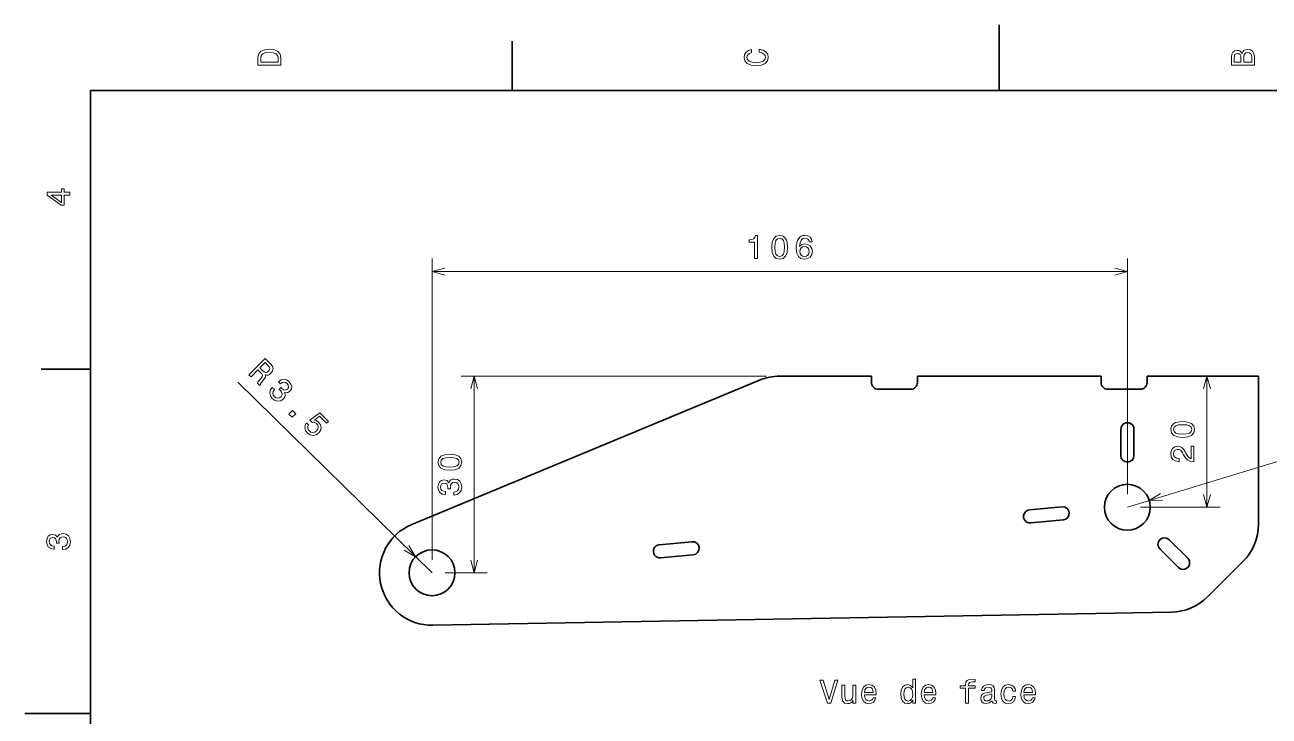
# Model space of a CAD drawing. Extents: x 0 to 297, y 0 to 210.
# Drawn here: x 0 to 189.7, y 104.6 to 210 of the extents above; entities that cross this region are included whole.
import ezdxf

# ---------------------------------------------------------------- set-up
doc = ezdxf.new("R2010")
doc.units = 0

msp = doc.modelspace()

# ---------------------------------------------------------------- linework, layer by layer
at = {"color": 7, "lineweight": 35, "ltscale": 0.25}
for p, q in [((148.5, 200), (148.5, 210)), ((10, 105), (0, 105))]:
    msp.add_line(p, q, dxfattribs=at)
at = {"color": 7, "lineweight": 35, "ltscale": 0.1875}
for p, q in [((74.300003, 200), (74.300003, 207.5)), ((10, 157.5), (2.5, 157.5))]:
    msp.add_line(p, q, dxfattribs=at)
at = {"color": 7, "lineweight": 35}
for p, q in [((287, 200), (10, 200)), ((10, 200), (10, 10)), ((58.998741, 133.82016), (111.998741, 155.82016)), ((136.065765, 156.431427), (164.065765, 156.431427)), ((188.065765, 156.431427), (188.065765, 133.851685)), ((174.790833, 120.435715), (62.208076, 118.432693))]:
    msp.add_line(p, q, dxfattribs=at)
at = {"color": 7, "lineweight": 13}
for p, q in [((62.065765, 128.431427), (62.065765, 174.365402)), ((168.065765, 138.431427), (168.065765, 174.365402)), ((62.065765, 172.365402), (168.065765, 172.365402)), ((113.065765, 156.431427), (66.492485, 156.431427)), ((68.492485, 126.431427), (68.492485, 156.431427)), ((180.201492, 136.431427), (180.201492, 156.431427)), ((62.065765, 126.431427), (32.479782, 155.488235)), ((168.065765, 136.431427), (216.279388, 151.160736))]:
    msp.add_line(p, q, dxfattribs=at)
at = {"color": 7, "lineweight": 35, "ltscale": 0.35}
msp.add_line((115.065765, 156.431427), (129.065765, 156.431427), dxfattribs=at)
at = {"color": 7, "lineweight": 35, "ltscale": 0.025}
for p, q in [((129.065765, 155.431427), (129.065765, 156.431427)), ((136.065765, 156.431427), (136.065765, 155.431427)), ((164.065765, 155.431427), (164.065765, 156.431427)), ((171.065765, 156.431427), (171.065765, 155.431427))]:
    msp.add_line(p, q, dxfattribs=at)
at = {"color": 7, "lineweight": 35, "ltscale": 0.425}
msp.add_line((171.065765, 156.431427), (188.065765, 156.431427), dxfattribs=at)
at = {"color": 7, "lineweight": 35, "ltscale": 0.125}
for p, q in [((130.065765, 154.431427), (135.065765, 154.431427)), ((165.065765, 154.431427), (170.065765, 154.431427)), ((101.69445, 131.174423), (96.716553, 130.704803)), ((96.904396, 128.713654), (101.882294, 129.183258))]:
    msp.add_line(p, q, dxfattribs=at)
at = {"color": 7, "lineweight": 35, "ltscale": 0.1}
for p, q in [((167.065765, 148.330414), (167.065765, 144.330414)), ((169.065765, 144.330414), (169.065765, 148.330414)), ((177.258148, 128.653259), (174.429718, 131.481674)), ((173.015518, 130.067474), (175.843933, 127.239037))]:
    msp.add_line(p, q, dxfattribs=at)
at = {"color": 7, "lineweight": 35, "ltscale": 0.124999}
for p, q in [((158.116638, 136.497253), (153.138794, 136.027649)), ((153.32663, 134.036484), (158.304474, 134.506104))]:
    msp.add_line(p, q, dxfattribs=at)
at = {"color": 7, "lineweight": 13, "ltscale": 0.303393}
msp.add_line((170.065765, 136.431427), (182.201492, 136.431427), dxfattribs=at)
at = {"color": 7, "lineweight": 35, "ltscale": 0.191528}
msp.add_line((185.722626, 128.194824), (180.305389, 122.777596), dxfattribs=at)
at = {"color": 7, "lineweight": 13, "ltscale": 0.160668}
msp.add_line((64.065765, 126.431427), (70.492485, 126.431427), dxfattribs=at)
at = {"color": 7, "lineweight": 13}
for points in [[(35.533215, 204.994965), (35.533215, 203.829971), (39.033215, 203.829971), (39.033215, 204.994965), (38.922264, 205.544678), (38.584366, 205.953171), (38.034657, 206.205338), (37.283215, 206.296112), (36.516644, 206.215424), (36.21405, 206.114563), (35.971977, 205.973343), (35.644165, 205.56485), (35.563473, 205.297562)], [(35.951801, 204.959656), (36.027451, 205.342941), (36.259438, 205.605194), (36.672985, 205.761536), (37.283215, 205.811966), (37.873272, 205.756485), (38.286816, 205.600143), (38.533936, 205.332855), (38.614628, 204.959656), (38.614628, 204.298996), (35.951801, 204.298996)], [(111.93206, 205.817017), (112.35569, 205.716141), (112.658287, 205.549713), (112.844887, 205.317734), (112.905403, 205.045395), (112.814629, 204.71759), (112.54229, 204.460388), (112.098488, 204.28891), (111.483215, 204.233429), (110.872986, 204.28891), (110.424141, 204.455338), (110.151802, 204.71254), (110.055984, 205.045395), (110.106415, 205.287476), (110.247627, 205.494247), (110.474571, 205.655624), (110.787247, 205.766571), (110.787247, 206.245682), (110.308144, 206.094391), (109.94503, 205.832138), (109.718086, 205.474075), (109.637398, 205.045395), (109.763474, 204.510818), (110.116501, 204.10231), (110.696472, 203.840057), (111.483215, 203.749283), (112.269958, 203.840057), (112.84993, 204.10231), (113.208, 204.510818), (113.329041, 205.045395), (113.233215, 205.51442), (112.965927, 205.892654), (112.527161, 206.159943), (111.93206, 206.301163)], [(185.542007, 205.630417), (185.249496, 205.983429), (185.052811, 206.074219), (184.81073, 206.104477), (184.432495, 206.03891), (184.160156, 205.842224), (183.993729, 205.524506), (183.933212, 205.080704), (183.933212, 203.835022), (187.433212, 203.835022), (187.433212, 205.151306), (187.36261, 205.620331), (187.155838, 205.968307), (186.828018, 206.185165), (186.384216, 206.260818), (186.08667, 206.215424), (185.839554, 206.094391), (185.65799, 205.897705)], [(185.385666, 204.984879), (185.385666, 204.298996), (184.351807, 204.298996), (184.351807, 205.025223), (184.382065, 205.297562), (184.472839, 205.489197), (184.629181, 205.605194), (184.86116, 205.645538), (185.093155, 205.600143), (185.254532, 205.479111), (185.355408, 205.272339)], [(187.014618, 205.095825), (187.014618, 204.298996), (185.809296, 204.298996), (185.809296, 205.050446), (185.844589, 205.368164), (185.9505, 205.595108), (186.132065, 205.731277), (186.394302, 205.776657), (186.671692, 205.731277), (186.863327, 205.605194), (186.979324, 205.393372)], [(6.833213, 184.02739), (6.833213, 184.481277), (5.965778, 184.481277), (5.965778, 184.98056), (5.56232, 184.98056), (5.56232, 184.481277), (3.408862, 184.481277), (3.408862, 184.022339), (5.521974, 182.489197), (5.965778, 182.489197), (5.965778, 184.02739)], [(5.56232, 182.912827), (3.993876, 184.02739), (5.56232, 184.02739)], [(111.238968, 174.365402), (111.697899, 174.365402), (111.697899, 177.890625), (111.354958, 177.890625), (111.264183, 177.582977), (111.082626, 177.376205), (110.805244, 177.255173), (110.421967, 177.214828), (110.421967, 176.85675), (111.238968, 176.85675)], [(113.850349, 176.075058), (113.925995, 175.283264), (114.163025, 174.71843), (114.541267, 174.375488), (115.065765, 174.264542), (115.58522, 174.375488), (115.963463, 174.71843), (116.19545, 175.283264), (116.276138, 176.075058), (116.19545, 176.861801), (116.099625, 177.174484), (115.963463, 177.431686), (115.58522, 177.774628), (115.065765, 177.890625), (114.541267, 177.774628), (114.163025, 177.426636), (113.925995, 176.861801)], [(114.334496, 176.075058), (114.374847, 176.685287), (114.500923, 177.124054), (114.727867, 177.381256), (115.065765, 177.472031), (115.398621, 177.381256), (115.625565, 177.124054), (115.751648, 176.685287), (115.791992, 176.075058), (115.751648, 175.459778), (115.625565, 175.021027), (115.398621, 174.763824), (115.065765, 174.678085), (114.727867, 174.763824), (114.500923, 175.021027), (114.374847, 175.459778)], [(120.012161, 176.922318), (119.916344, 177.330826), (119.694443, 177.633408), (119.351501, 177.825058), (118.9077, 177.890625), (118.610146, 177.855316), (118.352943, 177.759491), (118.125992, 177.603149), (117.934357, 177.381256), (117.783058, 177.103882), (117.672104, 176.765976), (117.601501, 176.367569), (117.581329, 175.918716), (117.662018, 175.202576), (117.909134, 174.683121), (118.307556, 174.370453), (118.852219, 174.264542), (119.341415, 174.355316), (119.714615, 174.592346), (119.956688, 174.965546), (120.042419, 175.439606), (119.956688, 175.918716), (119.724701, 176.286865), (119.366631, 176.51886), (118.922829, 176.599548), (118.443718, 176.498688), (118.085648, 176.211227), (118.161301, 176.765976), (118.322678, 177.164398), (118.569801, 177.401428), (118.912743, 177.482117), (119.164902, 177.441772), (119.356544, 177.335861), (119.48262, 177.159348), (119.548187, 176.922318)], [(119.55323, 175.43457), (119.497757, 175.116837), (119.356544, 174.874771), (119.129601, 174.713379), (118.847176, 174.662949), (118.549629, 174.713379), (118.322678, 174.86972), (118.17643, 175.111801), (118.131042, 175.42952), (118.181473, 175.742203), (118.322678, 175.979233), (118.554672, 176.130524), (118.867355, 176.186005), (119.139687, 176.130524), (119.356544, 175.984283), (119.497757, 175.747253)], [(34.161827, 156.639511), (34.496452, 156.310883), (35.531853, 157.365128), (35.873672, 157.029419), (36.114937, 156.771255), (36.223785, 156.565399), (36.193527, 156.361847), (36.021011, 156.114227), (35.720963, 155.77272), (35.534058, 155.53923), (35.45356, 155.370895), (35.83136, 154.999847), (35.898499, 155.068207), (35.914688, 155.250229), (36.069664, 155.465607), (36.440262, 155.893341), (36.672394, 156.25206), (36.681511, 156.42688), (36.619125, 156.622467), (36.851395, 156.57106), (37.075821, 156.598053), (37.296074, 156.692764), (37.504951, 156.862259), (37.751419, 157.213974), (37.830124, 157.582016), (37.726929, 157.951965), (37.449036, 158.316788), (36.614265, 159.136627)], [(37.055115, 158.102829), (37.253395, 157.865677), (37.340973, 157.645355), (37.314438, 157.424011), (37.152466, 157.194305), (36.91153, 157.02095), (36.690697, 156.990433), (36.461571, 157.088226), (36.217224, 157.292862), (35.832222, 157.670975), (36.648521, 158.502136)], [(37.707382, 154.698364), (37.682648, 154.673172), (37.400978, 154.27121), (37.315659, 153.846054), (37.419365, 153.419037), (37.711906, 153.011566), (38.146187, 152.705215), (38.582329, 152.587906), (39.009598, 152.663086), (39.392403, 152.923309), (39.572113, 153.163864), (39.662575, 153.414322), (39.663788, 153.674667), (39.586494, 153.941437), (40.011192, 153.906036), (40.397858, 154.134201), (40.619522, 154.467865), (40.673294, 154.832108), (40.552177, 155.212601), (40.252693, 155.598618), (39.872322, 155.8591), (39.468559, 155.944611), (39.05928, 155.851761), (38.676666, 155.570129), (38.651932, 155.544952), (38.972168, 155.230438), (39.227112, 155.432449), (39.483215, 155.506088), (39.733284, 155.45842), (39.980911, 155.285904), (40.139748, 155.073364), (40.202263, 154.863525), (40.164871, 154.659912), (40.034706, 154.462585), (39.829163, 154.318085), (39.626198, 154.284164), (39.404396, 154.360611), (39.178101, 154.540451), (39.041306, 154.68187), (38.762138, 154.397614), (38.945518, 154.231659), (39.140396, 153.976639), (39.224693, 153.724197), (39.18763, 153.484924), (39.043388, 153.266083), (38.798843, 153.096268), (38.542549, 153.044022), (38.281624, 153.109436), (38.030334, 153.292603), (37.838989, 153.551208), (37.779488, 153.821716), (37.844765, 154.096909), (38.038414, 154.373245)], [(40.260979, 150.64946), (40.757515, 150.161804), (41.28405, 150.697922), (40.787506, 151.185577)], [(42.92202, 149.315445), (42.711411, 148.942657), (42.661552, 148.53923), (42.779274, 148.140869), (43.057289, 147.76178), (43.484314, 147.469635), (43.941719, 147.366776), (44.397263, 147.470749), (44.819, 147.763412), (45.086479, 148.158112), (45.17173, 148.590408), (45.067955, 149.024551), (44.779015, 149.428497), (44.466751, 149.650345), (44.141441, 149.736572), (44.903008, 150.310471), (45.996841, 149.236206), (46.286606, 149.53125), (44.951698, 150.842285), (43.453377, 149.712524), (43.741226, 149.429825), (44.116005, 149.393982), (44.442337, 149.193649), (44.633751, 148.927902), (44.696976, 148.639618), (44.635361, 148.35376), (44.452316, 148.088211), (44.190109, 147.900391), (43.90181, 147.837158), (43.615959, 147.898773), (43.350403, 148.081833), (43.184441, 148.294312), (43.118195, 148.521942), (43.137466, 148.757492), (43.256645, 148.986801)], [(176.491837, 147.084015), (177.28363, 147.159668), (177.848465, 147.396698), (178.191406, 147.774948), (178.302353, 148.299438), (178.191406, 148.818893), (177.848465, 149.197128), (177.28363, 149.429123), (176.491837, 149.509811), (175.705093, 149.429123), (175.39241, 149.333298), (175.135208, 149.197128), (174.792267, 148.818893), (174.67627, 148.299438), (174.792267, 147.774948), (175.140259, 147.396698), (175.705093, 147.159668)], [(176.491837, 147.568176), (175.881607, 147.608521), (175.442841, 147.734604), (175.185638, 147.961548), (175.094864, 148.299438), (175.185638, 148.632294), (175.442841, 148.859238), (175.881607, 148.985321), (176.491837, 149.025665), (177.107117, 148.985321), (177.545868, 148.859238), (177.80307, 148.632294), (177.888809, 148.299438), (177.80307, 147.961548), (177.545868, 147.734604), (177.107117, 147.608521)], [(64.782829, 142.084015), (65.574615, 142.159668), (66.139458, 142.396698), (66.482399, 142.774948), (66.593353, 143.299438), (66.482399, 143.818893), (66.139458, 144.197128), (65.574615, 144.429123), (64.782829, 144.509811), (63.996086, 144.429123), (63.683411, 144.333298), (63.426201, 144.197128), (63.08326, 143.818893), (62.96727, 143.299438), (63.08326, 142.774948), (63.431244, 142.396698), (63.996086, 142.159668)], [(178.201492, 143.33287), (178.201492, 145.738495), (177.767776, 145.738495), (177.767776, 143.837189), (177.530746, 143.9431), (177.334061, 144.124649), (176.975983, 144.684448), (176.824692, 144.98201), (176.607834, 145.31485), (176.355667, 145.551895), (176.058121, 145.688049), (175.720215, 145.738495), (175.2966, 145.652756), (174.963745, 145.415726), (174.751923, 145.052612), (174.67627, 144.583588), (174.762009, 144.099442), (174.999039, 143.731277), (175.377289, 143.494247), (175.876556, 143.413559), (175.947174, 143.413559), (175.947174, 143.872498), (175.90683, 143.872498), (175.563889, 143.917877), (175.311722, 144.054047), (175.150345, 144.270905), (175.094864, 144.55838), (175.145294, 144.850876), (175.271378, 145.067734), (175.468063, 145.208954), (175.715179, 145.259384), (175.947174, 145.224075), (176.14386, 145.128265), (176.315323, 144.966873), (176.466614, 144.744965), (176.628006, 144.447418), (176.940689, 143.953186), (177.273529, 143.605209), (177.677002, 143.398438), (178.186371, 143.33287)], [(64.782829, 142.568176), (64.1726, 142.608521), (63.733841, 142.734604), (63.476631, 142.961548), (63.385857, 143.299438), (63.476631, 143.632294), (63.733841, 143.859238), (64.1726, 143.985321), (64.782829, 144.025665), (65.398102, 143.985321), (65.836868, 143.859238), (66.09407, 143.632294), (66.179802, 143.299438), (66.09407, 142.961548), (65.836868, 142.734604), (65.398102, 142.608521)], [(65.393059, 138.292526), (65.428368, 138.292526), (65.912514, 138.373215), (66.275627, 138.610245), (66.507614, 138.983444), (66.593353, 139.477676), (66.507614, 140.002182), (66.285713, 140.395554), (65.932686, 140.647705), (65.478798, 140.738495), (65.181244, 140.698135), (64.939171, 140.587189), (64.752571, 140.40564), (64.616402, 140.163559), (64.34407, 140.491364), (63.910355, 140.607361), (63.516983, 140.531708), (63.219429, 140.31485), (63.032829, 139.961823), (62.96727, 139.477676), (63.047958, 139.023788), (63.269859, 138.675812), (63.622887, 138.448868), (64.091911, 138.373215), (64.127213, 138.373215), (64.127213, 138.822067), (63.804443, 138.862411), (63.572456, 138.99353), (63.431244, 139.205353), (63.380814, 139.502899), (63.421158, 139.765137), (63.527069, 139.956787), (63.69854, 140.072784), (63.930527, 140.118164), (64.177643, 140.072784), (64.34407, 139.951752), (64.444931, 139.739929), (64.475197, 139.452469), (64.470154, 139.255783), (64.868568, 139.255783), (64.858482, 139.502899), (64.90387, 139.820618), (65.024902, 140.057648), (65.221588, 140.198868), (65.478798, 140.249298), (65.771301, 140.193817), (65.988159, 140.047562), (66.124329, 139.815582), (66.169716, 139.507935), (66.119286, 139.190216), (65.967987, 138.958221), (65.725914, 138.811981), (65.393059, 138.7565)], [(5.73379, 129.979111), (5.769093, 129.979111), (6.253242, 130.059799), (6.616354, 130.296829), (6.848343, 130.670029), (6.934078, 131.164276), (6.848343, 131.688766), (6.626441, 132.082138), (6.273415, 132.334305), (5.819525, 132.425079), (5.521974, 132.384735), (5.279899, 132.273788), (5.0933, 132.092224), (4.957133, 131.850143), (4.684798, 132.177963), (4.251081, 132.293961), (3.857709, 132.218307), (3.560158, 132.00145), (3.373559, 131.648422), (3.307997, 131.164276), (3.388689, 130.710388), (3.610591, 130.362396), (3.963617, 130.135452), (4.432637, 130.059799), (4.46794, 130.059799), (4.46794, 130.508652), (4.145173, 130.548996), (3.913184, 130.680115), (3.771974, 130.891937), (3.721542, 131.189484), (3.761888, 131.451736), (3.867795, 131.643372), (4.039265, 131.759369), (4.271254, 131.804764), (4.518372, 131.759369), (4.684798, 131.638336), (4.785663, 131.426514), (4.815922, 131.139053), (4.810879, 130.942368), (5.209294, 130.942368), (5.199208, 131.189484), (5.244596, 131.507217), (5.365634, 131.744247), (5.56232, 131.885452), (5.819525, 131.935883), (6.112032, 131.880417), (6.328891, 131.734161), (6.465058, 131.502167), (6.510447, 131.194534), (6.460014, 130.876801), (6.308718, 130.644821), (6.066643, 130.498566), (5.73379, 130.443085)], [(123.461296, 110.079842), (122.583778, 107.099297), (121.681038, 110.079842), (121.201935, 110.079842), (122.331619, 106.574799), (122.835938, 106.574799), (123.940407, 110.079842)], [(135.34819, 106.993385), (135.34819, 106.574799), (135.791992, 106.574799), (135.791992, 110.195839), (135.353226, 110.195839), (135.353226, 108.869469), (135.015335, 109.252754), (134.808563, 109.343529), (134.571533, 109.37883), (134.142853, 109.277969), (133.809998, 108.995544), (133.59314, 108.541656), (133.517502, 107.931427), (133.59314, 107.321198), (133.809998, 106.862259), (134.142853, 106.574799), (134.571533, 106.478981), (134.808563, 106.514282), (135.02037, 106.605057)], [(143.407257, 108.813995), (143.407257, 106.574799), (143.851074, 106.574799), (143.851074, 108.813995), (144.859711, 108.813995), (144.859711, 109.19223), (143.851074, 109.19223), (143.851074, 109.358658), (143.886368, 109.560387), (144.002365, 109.696556), (144.199051, 109.777245), (144.481476, 109.80751), (144.859711, 109.787338), (144.859711, 110.170624), (144.380615, 110.195839), (143.946899, 110.150444), (143.644302, 110.014282), (143.462738, 109.777245), (143.407257, 109.439354), (143.407257, 109.19223), (142.595306, 109.19223), (142.595306, 108.813995)], [(126.66375, 109.283012), (126.21994, 109.283012), (126.21994, 107.719612), (126.16951, 107.356499), (126.023254, 107.094254), (125.79631, 106.932869), (125.498764, 106.882439), (125.261734, 106.922783), (125.110435, 107.043816), (125.024696, 107.250587), (125.004524, 107.543098), (125.004524, 109.283012), (124.560722, 109.283012), (124.560722, 107.502754), (124.575851, 107.144684), (124.671677, 106.84713), (124.96418, 106.574799), (125.433197, 106.478981), (125.685364, 106.514282), (125.902222, 106.605057), (126.088821, 106.761398), (126.24012, 106.988342), (126.24012, 106.574799), (126.66375, 106.574799)], [(128.000198, 107.800301), (129.775421, 107.800301), (129.780457, 108.007072), (129.699768, 108.587044), (129.477875, 109.020767), (129.124847, 109.283012), (128.655823, 109.37883), (128.196884, 109.277969), (127.843864, 108.995544), (127.61692, 108.536613), (127.536224, 107.931427), (127.611877, 107.311111), (127.838821, 106.857216), (128.186798, 106.574799), (128.640686, 106.478981), (129.034058, 106.54454), (129.356827, 106.716011), (129.593857, 106.988342), (129.730026, 107.351456), (129.291275, 107.351456), (129.200485, 107.149727), (129.069366, 106.998428), (128.696167, 106.877396), (128.408707, 106.932869), (128.191849, 107.109383), (128.050629, 107.396843), (128.000198, 107.785172)], [(128.000198, 108.1735), (128.055679, 108.521484), (128.191849, 108.778687), (128.398621, 108.935028), (128.670959, 108.990501), (128.938248, 108.935028), (129.14502, 108.778687), (129.271103, 108.521484), (129.316483, 108.1735)], [(134.647171, 108.980415), (134.939682, 108.909813), (135.161591, 108.713127), (135.292709, 108.385315), (135.34314, 107.931427), (135.292709, 107.472496), (135.161591, 107.144684), (134.939682, 106.942955), (134.647171, 106.877396), (134.369797, 106.942955), (134.15799, 107.144684), (134.016769, 107.477539), (133.97139, 107.931427), (134.016769, 108.380272), (134.15799, 108.708084), (134.369797, 108.909813)], [(137.108276, 107.800301), (138.883484, 107.800301), (138.888535, 108.007072), (138.807846, 108.587044), (138.585938, 109.020767), (138.23291, 109.283012), (137.763885, 109.37883), (137.304962, 109.277969), (136.951935, 108.995544), (136.724991, 108.536613), (136.644302, 107.931427), (136.71994, 107.311111), (136.946884, 106.857216), (137.294876, 106.574799), (137.748764, 106.478981), (138.142136, 106.54454), (138.464905, 106.716011), (138.701935, 106.988342), (138.838104, 107.351456), (138.399338, 107.351456), (138.308563, 107.149727), (138.177429, 106.998428), (137.804245, 106.877396), (137.516769, 106.932869), (137.299911, 107.109383), (137.158707, 107.396843), (137.108276, 107.785172)], [(137.108276, 108.1735), (137.163742, 108.521484), (137.299911, 108.778687), (137.506683, 108.935028), (137.779022, 108.990501), (138.04631, 108.935028), (138.253082, 108.778687), (138.379166, 108.521484), (138.424561, 108.1735)], [(147.436798, 106.927826), (147.436798, 106.912697), (147.462021, 106.741226), (147.537674, 106.620186), (147.855392, 106.524368), (148.102509, 106.564713), (148.102509, 106.907654), (147.996597, 106.892525), (147.855392, 106.958084), (147.83017, 107.159813), (147.83017, 108.561829), (147.769653, 108.919899), (147.59314, 109.172058), (147.285507, 109.323357), (146.851791, 109.37883), (146.428162, 109.318314), (146.115479, 109.146843), (145.918793, 108.879555), (145.853226, 108.526527), (145.853226, 108.496269), (146.251648, 108.496269), (146.286942, 108.708084), (146.397903, 108.859383), (146.579453, 108.950157), (146.836655, 108.985458), (147.083771, 108.960243), (147.260284, 108.884598), (147.366196, 108.753471), (147.401505, 108.571915), (147.381332, 108.3601), (147.300629, 108.254196), (147.098907, 108.203758), (146.720673, 108.163414), (146.286942, 108.072639), (145.979309, 107.911255), (145.79776, 107.659096), (145.742279, 107.285896), (145.792709, 106.953041), (145.949051, 106.705925), (146.201218, 106.549583), (146.549194, 106.49411), (147.018219, 106.600014)], [(150.588821, 108.385315), (151.027588, 108.385315), (150.936798, 108.788773), (150.71994, 109.106499), (150.38205, 109.303185), (149.943283, 109.37883), (149.459137, 109.277969), (149.090973, 108.995544), (148.858994, 108.536613), (148.778305, 107.921341), (148.853943, 107.311111), (149.080902, 106.857216), (149.438965, 106.574799), (149.928162, 106.478981), (150.361877, 106.554626), (150.699768, 106.766441), (150.931763, 107.099297), (151.032623, 107.543098), (150.608994, 107.543098), (150.53334, 107.260681), (150.392136, 107.048859), (150.190399, 106.91774), (149.943283, 106.877396), (149.635651, 106.942955), (149.413742, 107.144684), (149.277588, 107.472496), (149.232193, 107.93647), (149.277588, 108.390358), (149.418793, 108.71817), (149.645737, 108.919899), (149.943283, 108.990501), (150.205536, 108.945114), (150.402222, 108.829124), (150.53334, 108.637482)], [(152.288391, 107.800301), (154.063599, 107.800301), (154.068649, 108.007072), (153.987946, 108.587044), (153.766052, 109.020767), (153.413025, 109.283012), (152.944, 109.37883), (152.485077, 109.277969), (152.13205, 108.995544), (151.905106, 108.536613), (151.824402, 107.931427), (151.900055, 107.311111), (152.126999, 106.857216), (152.474991, 106.574799), (152.928879, 106.478981), (153.32225, 106.54454), (153.64502, 106.716011), (153.88205, 106.988342), (154.018219, 107.351456), (153.579453, 107.351456), (153.488678, 107.149727), (153.357544, 106.998428), (152.984344, 106.877396), (152.696884, 106.932869), (152.480026, 107.109383), (152.338821, 107.396843), (152.288391, 107.785172)], [(152.288391, 108.1735), (152.343857, 108.521484), (152.480026, 108.778687), (152.686798, 108.935028), (152.959137, 108.990501), (153.226425, 108.935028), (153.433197, 108.778687), (153.55928, 108.521484), (153.604675, 108.1735)], [(147.386368, 107.522926), (147.325851, 107.260681), (147.164474, 107.058945), (146.922394, 106.927826), (146.624847, 106.882439), (146.433197, 106.907654), (146.297028, 106.988342), (146.211304, 107.129555), (146.186081, 107.326241), (146.206253, 107.502754), (146.286942, 107.62883), (146.609711, 107.770042), (147.018219, 107.830559), (147.386368, 107.951599)]]:
    msp.add_lwpolyline(points, close=True, dxfattribs=at)
for points in [[(63.99762, 172.883041), (62.065765, 172.365402), (63.99762, 171.847763)], [(166.133911, 171.847763), (168.065765, 172.365402), (166.133911, 172.883041)], [(69.010124, 154.499573), (68.492485, 156.431427), (67.974846, 154.499573)], [(180.719131, 154.499573), (180.201492, 156.431427), (179.683853, 154.499573)], [(173.109375, 138.513504), (171.413055, 137.454025), (173.411835, 137.523407)], [(179.683853, 138.363281), (180.201492, 136.431427), (180.719131, 138.363281)], [(57.82766, 129.868195), (59.568657, 128.883865), (58.55307, 130.606827)], [(67.974846, 128.363281), (68.492485, 126.431427), (69.010124, 128.363281)]]:
    msp.add_lwpolyline(points, dxfattribs=at)
at = {"color": 7, "lineweight": 35}
for centre in [(168.065765, 136.431427), (62.065765, 126.431427)]:
    msp.add_circle(centre, 3.5, dxfattribs=at)
for centre, radius, start, end in [((115.065765, 148.431427), 8, 90.000003, 112.543062), ((130.065765, 155.431427), 1, 179.999995, 269.999997), ((135.065765, 155.431427), 1, 269.999997, 0), ((165.065765, 155.431427), 1, 179.999995, 269.999997), ((170.065765, 155.431427), 1, 269.999997, 0), ((168.065765, 148.330414), 1, 0, 180.000005), ((168.065765, 144.330414), 1, 180.000005, 360), ((153.232712, 135.032074), 1, 95.389309, 275.38931), ((158.210556, 135.501678), 1, 275.38931, 95.389309), ((62.065765, 126.431427), 8, 112.543062, 271.019273), ((180.065765, 133.851685), 8, 314.999999, 0), ((101.788376, 130.178848), 1, 275.38931, 95.389309), ((173.722626, 130.774567), 1, 45.000001, 225), ((96.810471, 129.709229), 1, 95.389309, 275.38931), ((176.551056, 127.946144), 1, 225, 45.000001), ((174.648529, 128.434448), 8, 271.019273, 314.999999)]:
    msp.add_arc(centre, radius, start, end, dxfattribs=at)

doc.saveas('drawing.dxf')
